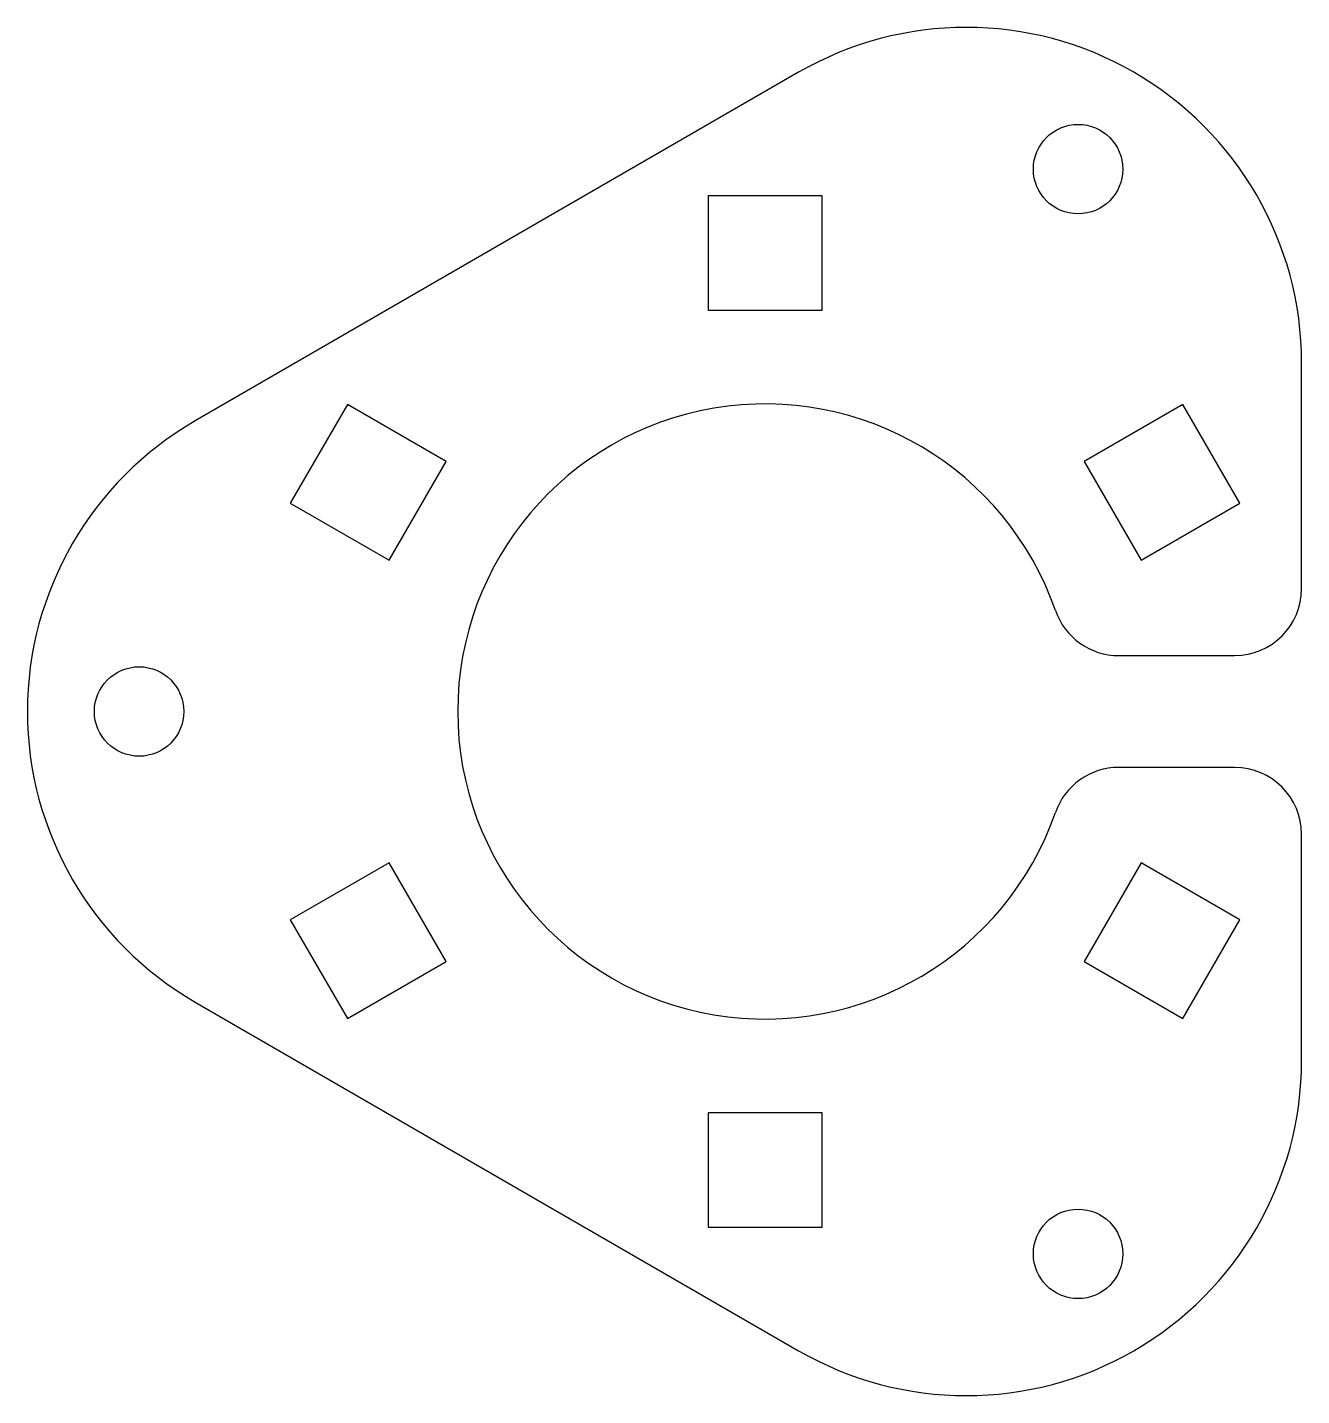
# Model space of a CAD drawing. Header units: millimetres. Extents: x -33 to 24, y -30.6 to 30.6.
import ezdxf

# ---------------------------------------------------------------- set-up
doc = ezdxf.new("R2010")
doc.units = ezdxf.units.MM

msp = doc.modelspace()

# ---------------------------------------------------------------- linework, layer by layer
at = {"color": 7, "linetype": 'Continuous', "lineweight": 25}
for p, q in [((1.5, 28.579), (-25.5, 12.99)), ((-2.55, 23.05), (-2.55, 17.95)), ((2.55, 23.05), (-2.55, 23.05)), ((2.55, 17.95), (2.55, 23.05)), ((-2.55, 17.95), (2.55, 17.95)), ((24, 5.5), (24, 15.588)), ((-18.687, 13.733), (-21.237, 9.317)), ((-14.27, 11.183), (-18.687, 13.733)), ((18.687, 13.733), (14.27, 11.183)), ((21.237, 9.317), (18.687, 13.733)), ((-16.82, 6.767), (-14.27, 11.183)), ((14.27, 11.183), (16.82, 6.767)), ((-21.237, 9.317), (-16.82, 6.767)), ((16.82, 6.767), (21.237, 9.317)), ((15.821, 2.5), (21, 2.5)), ((21, -2.5), (15.821, -2.5)), ((24, -15.588), (24, -5.5)), ((-16.82, -6.767), (-21.237, -9.317)), ((-14.27, -11.183), (-16.82, -6.767)), ((16.82, -6.767), (14.27, -11.183)), ((21.237, -9.317), (16.82, -6.767)), ((-21.237, -9.317), (-18.687, -13.733)), ((18.687, -13.733), (21.237, -9.317)), ((-18.687, -13.733), (-14.27, -11.183)), ((14.27, -11.183), (18.687, -13.733)), ((-25.5, -12.99), (1.5, -28.579)), ((-2.55, -17.95), (-2.55, -23.05)), ((2.55, -17.95), (-2.55, -17.95)), ((2.55, -23.05), (2.55, -17.95)), ((-2.55, -23.05), (2.55, -23.05))]:
    msp.add_line(p, q, dxfattribs=at)
for centre in [(14, 24.249), (-28, 0), (14, -24.249)]:
    msp.add_circle(centre, 2, dxfattribs=at)
for centre, radius, start, end in [((9, 15.588), 15, 0, 120), ((0, 0), 13.75, 19.16916, 340.83084), ((-18, 0), 15, 120, 240), ((21, 5.5), 3, 270, 0), ((15.821, 5.5), 3, 199.16916, 270), ((15.821, -5.5), 3, 90, 160.83084), ((21, -5.5), 3, 0, 90), ((9, -15.588), 15, 240, 0)]:
    msp.add_arc(centre, radius, start, end, dxfattribs=at)

doc.saveas('drawing.dxf')
